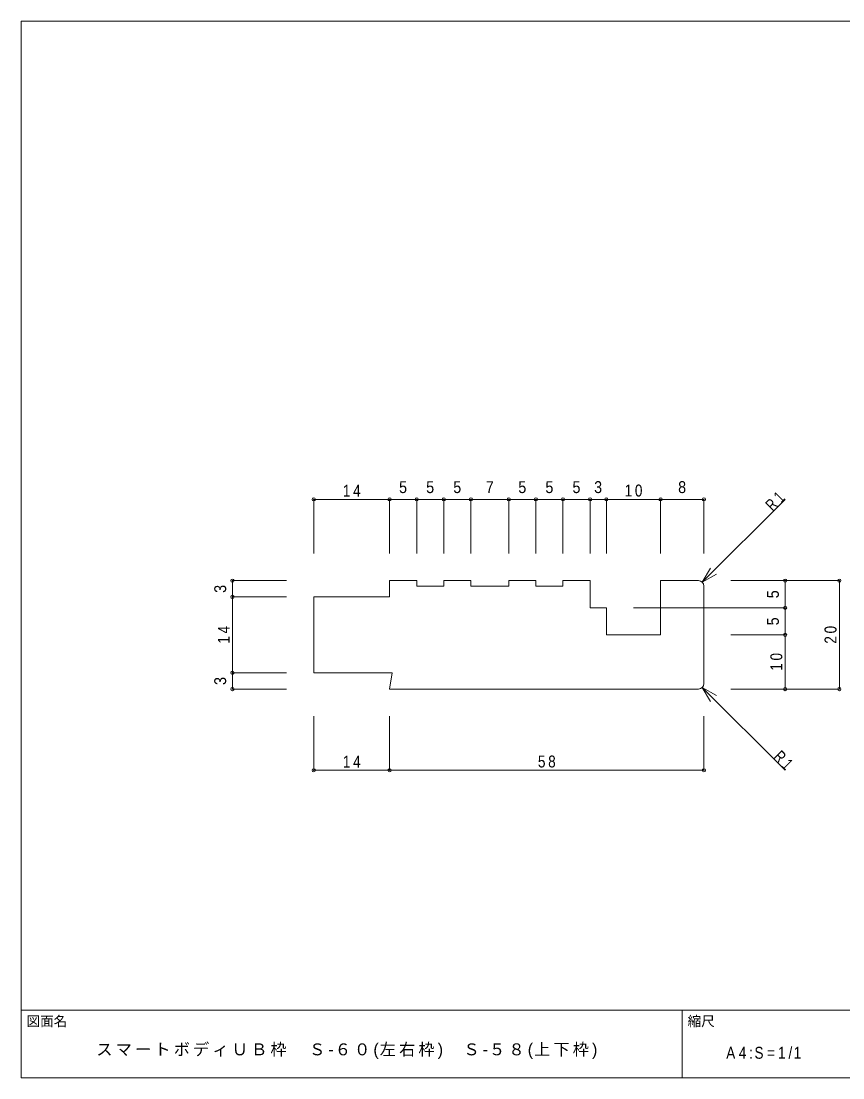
# Model space of a CAD drawing. Units: millimetres on the paper. Extents: x -141 to 141, y -98 to 98.
# Drawn here: x -141 to 10.7, y -97.5 to 97.5 of the extents above; entities that cross this region are included whole.
import ezdxf
from ezdxf.enums import TextEntityAlignment as Align

# ---------------------------------------------------------------- set-up
doc = ezdxf.new("R2010")
doc.units = ezdxf.units.MM
doc.header["$PDMODE"] = 32
doc.header["$PDSIZE"] = 0.6
for name, color, linetype, lineweight in [('0-0_ＫＢ製品', 2, 'Continuous', 9), ('0-3_寸法', 4, 'Continuous', 9), ('0-4_引出線字', 4, 'Continuous', 9), ('F-0_図面枠', 5, 'Continuous', 9), ('F-5_F-5ﾚｲﾔ', 7, 'Continuous', 9)]:
    doc.layers.add(name, color=color, linetype=linetype, lineweight=lineweight)
doc.styles.add('HGｺﾞｼｯｸM', font='')
doc.styles.get('HGｺﾞｼｯｸM').set_extended_font_data('HGｺﾞｼｯｸM')

msp = doc.modelspace()

# ---------------------------------------------------------------- linework, layer by layer
at = {"layer": '0-0_ＫＢ製品'}
for p, q in [((-51, -5.75), (-51, -6.75)), ((-51, -5.75), (-46, -5.75)), ((-46, -5.75), (-46, -6.75)), ((-41, -5.75), (-41, -6.75)), ((-41, -5.75), (-36, -5.75)), ((-36, -5.75), (-36, -10.75)), ((-23, -5.75), (-23, -15.75)), ((-16, -5.75), (-23, -5.75)), ((-46, -6.75), (-41, -6.75)), ((-15, -24.75), (-15, -6.75)), ((-36, -10.75), (-33, -10.75)), ((-33, -10.75), (-33, -15.75)), ((-23, -15.75), (-33, -15.75)), ((-16, -25.75), (-73, -25.75))]:
    msp.add_line(p, q, dxfattribs=at)
msp.add_lwpolyline([(-73, -25.75), (-72.5, -22.75), (-87, -22.75), (-87, -8.75), (-73, -8.75), (-73, -5.75), (-68, -5.75), (-68, -6.75), (-63, -6.75), (-63, -5.75), (-58, -5.75), (-58, -6.75), (-51, -6.75)], dxfattribs=at)
for centre, start, end in [((-16, -6.75), 0, 90), ((-16, -24.75), 270, 0)]:
    msp.add_arc(centre, 1, start, end, dxfattribs=at)
at = {"layer": '0-3_寸法'}
for p, q in [((-73, 9.25), (-87, 9.25)), ((-87, 9.25), (-87, -0.75)), ((-68, 9.25), (-73, 9.25)), ((-73, 9.25), (-73, -0.75)), ((-63, 9.25), (-68, 9.25)), ((-68, 9.25), (-68, -0.75)), ((-58, 9.25), (-63, 9.25)), ((-63, 9.25), (-63, -0.75)), ((-51, 9.25), (-58, 9.25)), ((-58, 9.25), (-58, -0.75)), ((-46, 9.25), (-51, 9.25)), ((-51, 9.25), (-51, -0.75)), ((-41, 9.25), (-46, 9.25)), ((-46, 9.25), (-46, -0.75)), ((-36, 9.25), (-41, 9.25)), ((-41, 9.25), (-41, -0.75)), ((-33, 9.25), (-36, 9.25)), ((-36, 9.25), (-36, -0.75)), ((-23, 9.25), (-33, 9.25)), ((-33, 9.25), (-33, -0.75)), ((-15, 9.25), (-23, 9.25)), ((-23, 9.25), (-23, -0.75)), ((-15, 9.25), (-15, -0.75)), ((-102, -5.75), (-102, -8.75)), ((-102, -5.75), (-92, -5.75)), ((0, -5.75), (-10, -5.75)), ((0, -5.75), (0, -10.75)), ((10, -5.75), (0, -5.75)), ((10, -5.75), (10, -25.75)), ((-102, -8.75), (-92, -8.75)), ((-102, -8.75), (-102, -22.75)), ((0, -10.75), (-28, -10.75)), ((0, -10.75), (0, -15.75)), ((0, -15.75), (-10, -15.75)), ((0, -15.75), (0, -25.75)), ((-102, -22.75), (-92, -22.75)), ((-102, -22.75), (-102, -25.75)), ((-102, -25.75), (-92, -25.75)), ((0, -25.75), (-10, -25.75)), ((10, -25.75), (0, -25.75)), ((-87, -40.75), (-87, -30.75)), ((-73, -40.75), (-73, -30.75)), ((-15, -40.75), (-15, -30.75)), ((-87, -40.75), (-73, -40.75)), ((-73, -40.75), (-15, -40.75))]:
    msp.add_line(p, q, dxfattribs=at)
for p in [(-87, 9.25), (-73, 9.25), (-68, 9.25), (-63, 9.25), (-58, 9.25), (-51, 9.25), (-46, 9.25), (-41, 9.25), (-36, 9.25), (-33, 9.25), (-23, 9.25), (-15, 9.25), (-102, -5.75), (0, -5.75), (10, -5.75), (-102, -8.75), (0, -10.75), (0, -15.75), (-102, -22.75), (-102, -25.75), (0, -25.75), (10, -25.75), (-87, -40.75), (-73, -40.75), (-15, -40.75)]:
    msp.add_point(p, dxfattribs=at)
at = {"layer": '0-4_引出線字'}
for p, q in [((-15.293, -6.043), (0, 9.25)), ((-15.293, -6.043), (-13.793, -3.445)), ((-15.293, -6.043), (-12.695, -4.543)), ((-15.293, -25.457), (-13.793, -28.055)), ((-15.293, -25.457), (0, -40.75)), ((-15.293, -25.457), (-12.695, -26.957))]:
    msp.add_line(p, q, dxfattribs=at)
at = {"layer": 'F-0_図面枠'}
for p, q in [((-141, 97.5), (141, 97.5)), ((-141, -97.5), (-141, 97.5)), ((-141, -85), (141, -85)), ((-19, -97.5), (-19, -85)), ((141, -97.5), (-141, -97.5))]:
    msp.add_line(p, q, dxfattribs=at)

# ---------------------------------------------------------------- texts
at = {"layer": '0-3_寸法', "color": 7, "style": 'HGｺﾞｼｯｸM', "width": 0.9}
for s, p in [('5', (-71.25, 9.75)), ('5', (-66.25, 9.75)), ('5', (-61.25, 9.75)), ('7', (-55.25, 9.75)), ('5', (-49.25, 9.75)), ('5', (-44.25, 9.75)), ('5', (-39.25, 9.75)), ('3', (-35.25, 9.75)), ('8', (-19.75, 9.75))]:
    msp.add_text(s, height=2.199, dxfattribs=at).set_placement(p, align=Align.BOTTOM_LEFT)
for s, p in [('3', (-102.5, -8)), ('5', (-0.5, -9)), ('5', (-0.5, -14)), ('3', (-102.5, -25))]:
    msp.add_text(s, height=2.199, rotation=90, dxfattribs=at).set_placement(p, align=Align.BOTTOM_LEFT)
at = {"layer": '0-3_寸法', "color": 7, "char_height": 2.199, "attachment_point": 7, "style": 'HGｺﾞｼｯｸM'}
for s, insert in [('\\T1.36;\\W0.85;14', (-81.625, 9.75)), ('\\T1.36;\\W0.85;10', (-29.625, 9.75)), ('\\T1.36;\\W0.85;14', (-81.625, -40.25)), ('\\T1.36;\\W0.85;58', (-45.625, -40.25))]:
    msp.add_mtext(s, dxfattribs=dict(at, insert=insert))
at = {"layer": '0-3_寸法', "color": 7, "char_height": 2.199, "attachment_point": 7, "rotation": 90, "style": 'HGｺﾞｼｯｸM'}
for s, insert in [('\\T1.36;\\W0.85;14', (-102.5, -17.375)), ('\\T1.36;\\W0.85;20', (9.5, -17.375)), ('\\T1.36;\\W0.85;10', (-0.5, -22.375))]:
    msp.add_mtext(s, dxfattribs=dict(at, insert=insert))
at = {"layer": '0-4_引出線字', "color": 7, "char_height": 2.199, "attachment_point": 7, "style": 'HGｺﾞｼｯｸM'}
for insert, rotation in [((-2.298, 6.952), 45), ((-2.298, -38.452), 315)]:
    msp.add_mtext('\\T1.36;\\W0.75;R1', dxfattribs=dict(at, insert=insert, rotation=rotation))
at = {"layer": 'F-0_図面枠', "color": 7, "style": 'HGｺﾞｼｯｸM'}
msp.add_text('図面名', height=1.833, dxfattribs=at).set_placement((-140, -88.5), align=Align.BOTTOM_LEFT)
at = {"layer": 'F-5_F-5ﾚｲﾔ', "style": 'HGｺﾞｼｯｸM'}
msp.add_text('縮尺', height=1.833, dxfattribs=at).set_placement((-18, -88.5), align=Align.BOTTOM_LEFT)
at = {"layer": 'F-5_F-5ﾚｲﾔ', "char_height": 2.199, "attachment_point": 7, "style": 'HGｺﾞｼｯｸM'}
for s, insert in [('\\T1.19;スマートボディＵＢ枠\u3000Ｓ-６０(左右枠)\u3000Ｓ-５８(上下枠)', (-127.125, -94)), ('\\T1.39;\\W0.85;A4:S=1/1', (-10.875, -94))]:
    msp.add_mtext(s, dxfattribs=dict(at, insert=insert))

doc.saveas('drawing.dxf')
